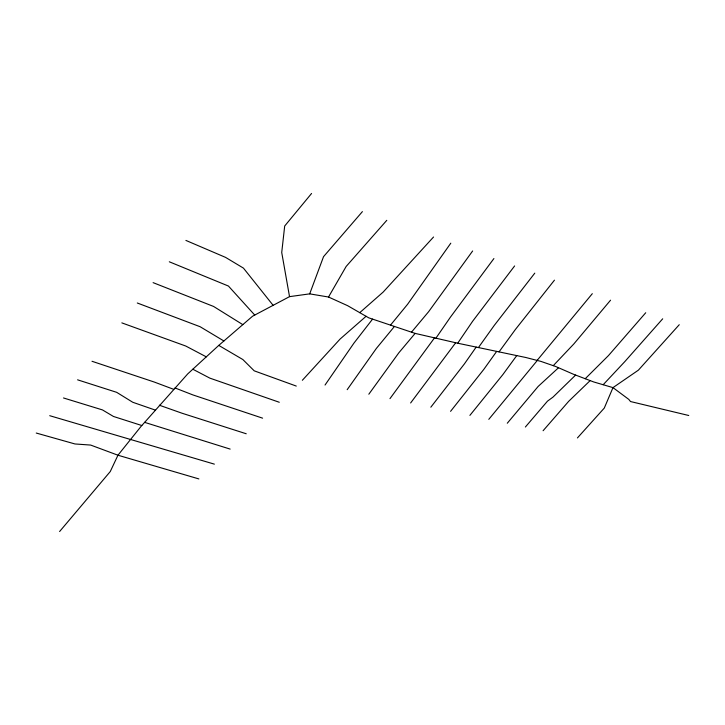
<?xml version="1.0" encoding="UTF-8"?>
<svg xmlns="http://www.w3.org/2000/svg" width="725" height="725" viewBox="0 0 725 725"><rect width="100%" height="100%" fill="white"/><g stroke="black" fill="none" stroke-linecap="round" stroke-linejoin="round"><path stroke-width="1.09" d="M59.604 531.525L110.263 471.549L117.957 455.218L140.967 426.499L187.703 373.919L218.76 345.399L252.581 316.209L289.529 296.643L309.693 293.861L323.54 256.659L362.409 211.618M309.693 293.861L328.516 297.023L346.169 266.438L386.788 220.328M328.516 297.023L347.656 305.696L368.744 317.831L415.135 333.391L457.702 343.215L472.6 321.302L514.614 265.948M325.036 385.038L353.945 343.106L372.577 319.109M435.906 338.185L450.488 317.07L493.906 258.553M476.18 347.094L464.335 363.995L430.822 407.205M347.184 389.678L376.338 348.462L394.445 326.449M450.805 243.174L407.613 304.246L390.503 325.126M434.52 337.868L389.968 398.641M478.427 347.565L494.242 325.434L534.787 273.144M496.679 351.389L483.838 369.342L450.569 411.347M455.69 342.753L410.622 402.973M368.826 394.21L398.841 352.794L415.135 333.391M472.646 250.968L428.656 311.659L411.501 332.168M499.036 351.888L515.366 329.522L554.453 280.167M516.744 355.594L502.887 374.553L469.891 415.389M488.786 419.349L537.497 360.225M311.569 193.475L284.689 226.019L281.726 252.499L289.529 296.643M537.107 360.416L592.316 293.679M507.282 423.228L538.149 386.452L558.522 367.738M610.559 300.186L573.801 343.985L553.266 365.663M525.38 427.016L547.484 401.152L552.976 397.128L575.623 375.079M543.097 430.732L568.672 401.333L590.15 380.607M645.73 312.747L608.474 355.576L585.22 378.731M662.695 318.801L624.85 361.576L603.164 384.73M577.435 437.927L604.278 408.084L612.987 387.621L638.381 370.167L679.262 324.709M433.541 237.012L383.172 292.075L359.754 312.656M302.352 380.281L340.116 339.037L366.08 316.29M457.702 343.215L525.933 357.525L540.859 361.376L555.649 366.487L573.457 374.254L593.693 381.948L612.987 387.621L628.802 399.403L630.523 401.541L688.75 415.498M36.25 433.042L74.974 443.963L90.67 445.068L117.957 455.218L198.868 478.917M214.373 464.136L49.726 415.697M63.501 397.962L102.461 409.915L113.472 416.467L141.81 425.521M230.16 449.092L144.565 422.34M77.593 379.827L116.662 392.325L132.775 402.275L155.186 410.051M246.237 433.767L181.993 413.214L159.364 405.212M92.002 361.277L154.289 382.048L173.719 389.343M262.613 418.162L192.832 394.898L174.988 387.947M279.288 402.266L209.86 378.133L192.823 369.224M121.836 322.879L185.763 346.033L206.299 356.854M296.28 386.072L254.212 370.828L242.866 359.546L218.76 345.399M137.288 302.996L200.118 326.721L223.889 340.977M153.102 282.641L213.603 306.458L242.812 324.637M169.306 261.788L228.438 286.049L254.738 315.067M185.899 240.419L225.575 257.393L243.446 268.114L273.126 305.325"/></g></svg>
